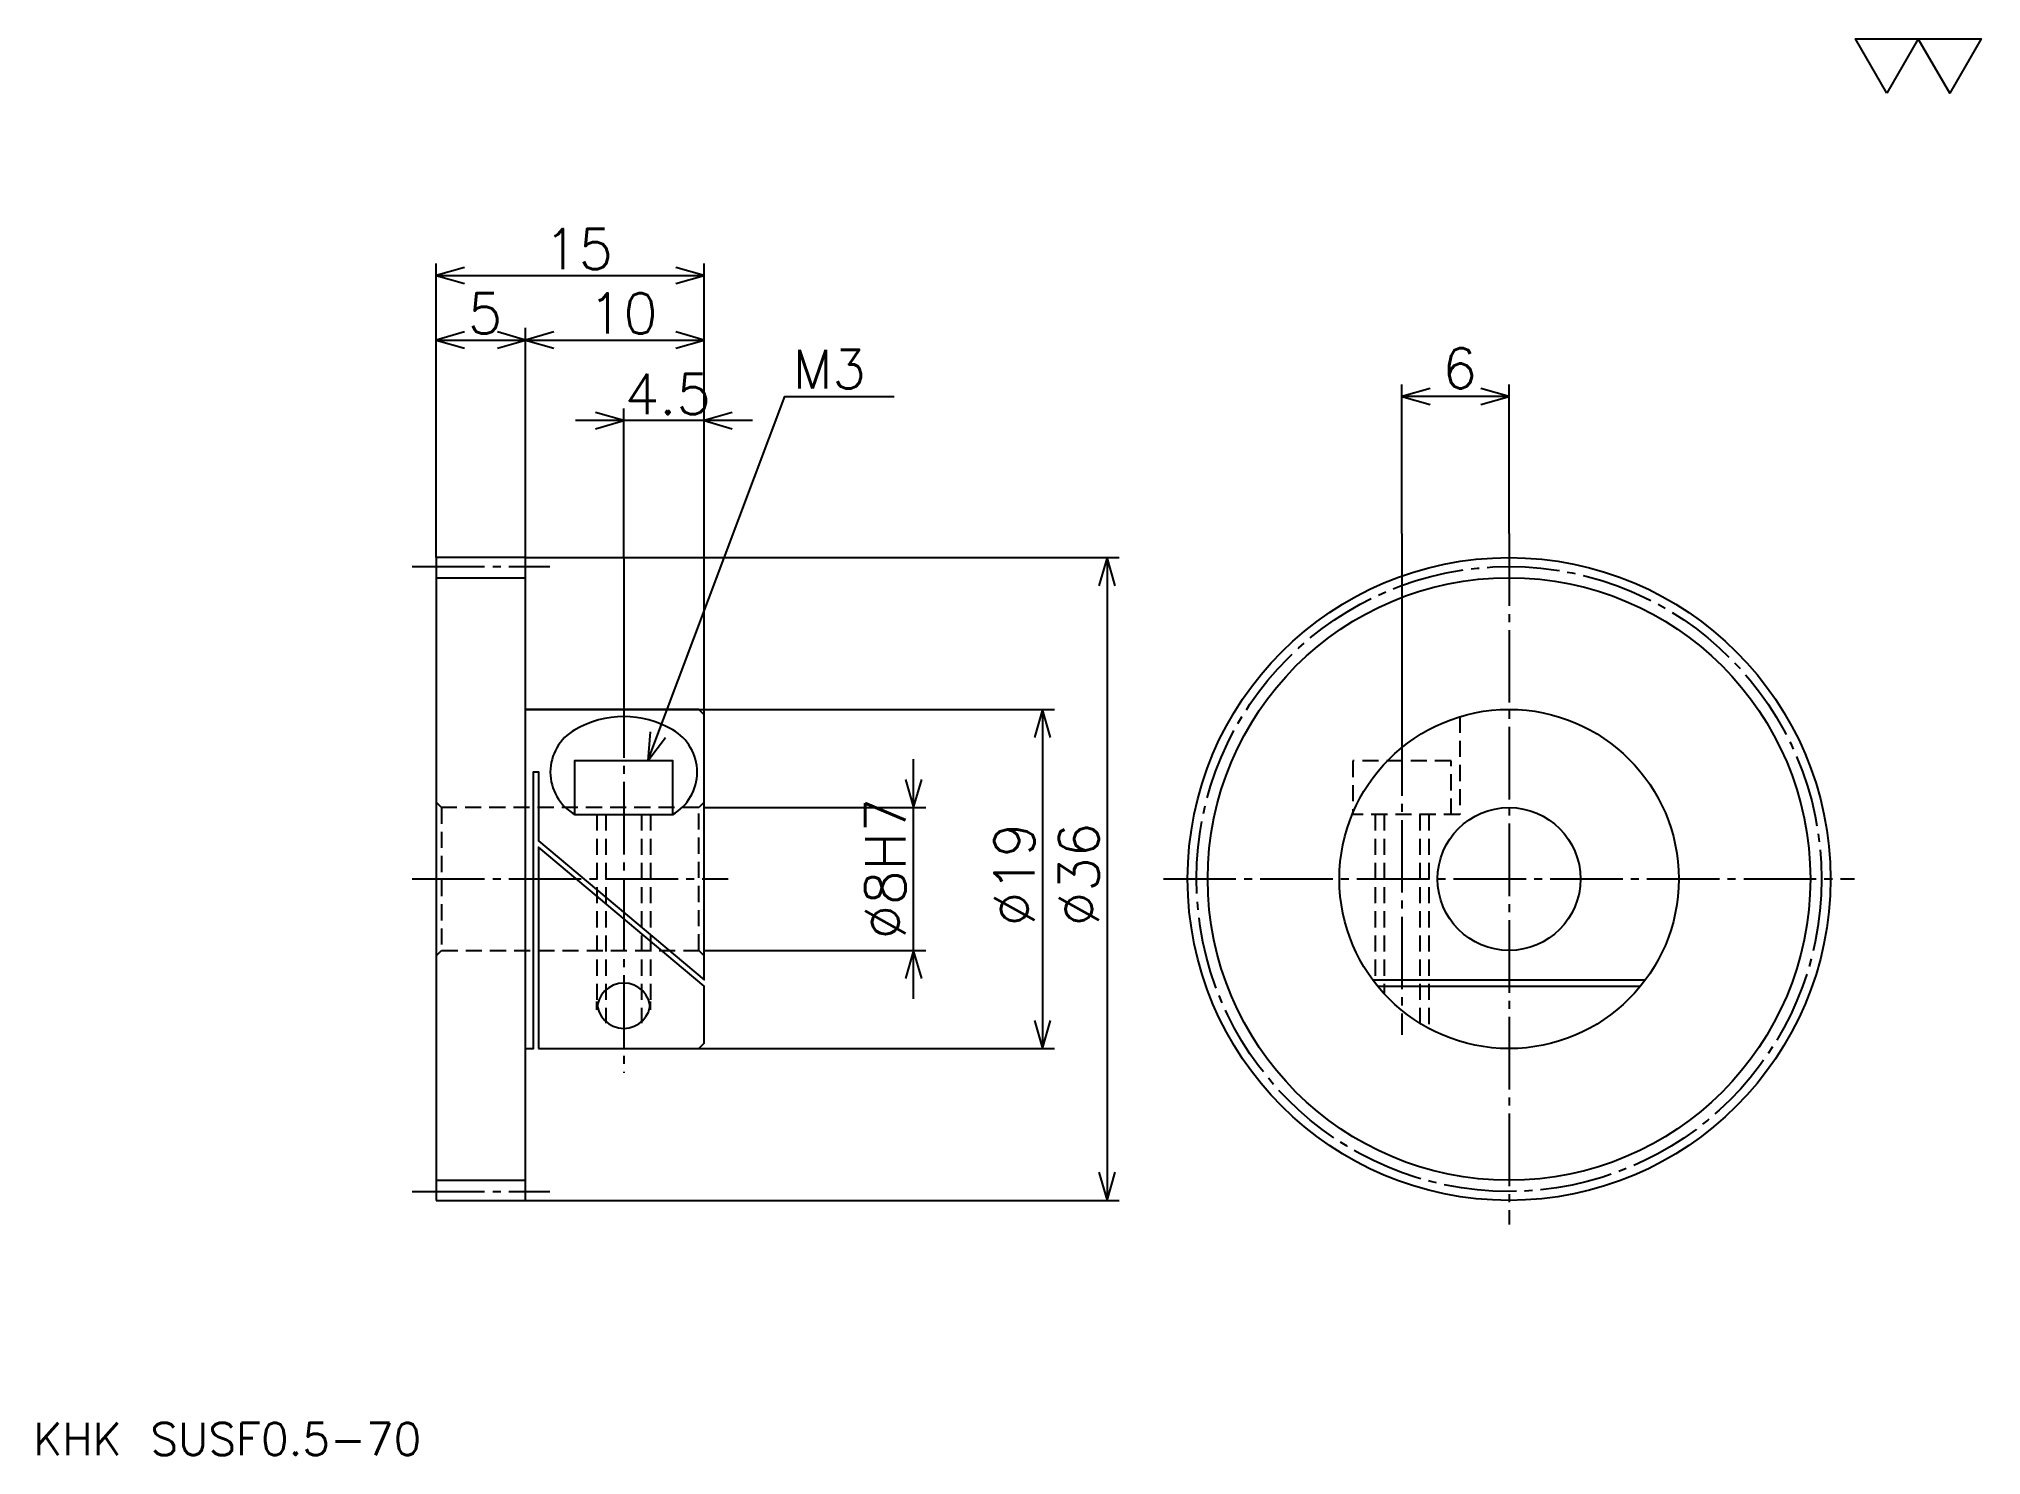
# Model space of a CAD drawing. Extents: x 5 to 114, y 5 to 84.
import ezdxf

# ---------------------------------------------------------------- set-up
doc = ezdxf.new("R2010")
doc.units = 0
doc.linetypes.add('DASHDOT', pattern=[5.415928, 4.061947, -0.451327, 0.451327, -0.451327])
doc.linetypes.add('HIDDEN', pattern=[1.353982, 0.902655, -0.451327])
doc.layers.get('0').update_dxf_attribs({"linetype": 'CONTINUOUS'})
doc.layers.add('DASHDOT', color=6, linetype='DASHDOT')
doc.layers.add('HIDDEN', color=2, linetype='HIDDEN')
doc.styles.add('KANJI', font='TXT', dxfattribs={"bigfont": 'BIGFONT'})

msp = doc.modelspace()

# ---------------------------------------------------------------- linework, layer by layer
at = {"color": 5}
for p, q in [((27.079643, 55.234512), (27.079643, 71.707962)), ((27.079643, 71.030975), (42.079643, 71.030975)), ((42.079643, 55.234512), (42.079643, 71.707962)), ((32.079643, 55.234512), (32.079643, 68.097343)), ((27.079643, 67.420349), (32.079643, 67.420349)), ((32.079643, 67.420349), (42.079643, 67.420349)), ((81.159286, 56.588493), (81.159286, 64.938049)), ((87.159286, 64.261063), (81.159286, 64.261063)), ((87.159286, 56.588493), (87.159286, 64.938049)), ((37.579643, 55.234512), (37.579643, 63.584068)), ((44.787605, 62.907078), (34.871677, 62.907078)), ((81.159286, 56.588493), (81.159286, 45.953957)), ((27.079643, 55.234512), (27.079643, 55.234512)), ((32.079643, 55.234512), (32.079643, 55.234512)), ((32.079643, 55.234512), (42.079643, 55.234512)), ((37.579643, 55.234512), (37.579643, 46.734512)), ((42.079643, 55.234512), (65.323006, 55.234512)), ((42.079643, 46.434513), (42.079643, 55.234512)), ((64.646011, 55.234512), (64.646011, 19.234512)), ((32.079643, 46.734512), (42.079643, 46.734512)), ((42.079643, 46.734512), (61.712383, 46.734512)), ((61.035393, 46.734512), (61.035393, 27.734512)), ((53.814156, 30.526548), (53.814156, 43.942478)), ((42.079643, 41.234512), (54.491146, 41.234512)), ((42.079643, 33.234512), (54.491146, 33.234512)), ((41.779644, 27.734512), (42.079643, 27.734512)), ((42.079643, 27.734512), (61.712383, 27.734512)), ((32.079643, 19.234512), (42.079643, 19.234512)), ((42.079643, 19.234512), (65.323006, 19.234512))]:
    msp.add_line(p, q, dxfattribs=at)
at = {"color": 4}
for p, q in [((27.079643, 54.109512), (32.079643, 54.109512)), ((34.838009, 40.844513), (40.321278, 40.844513)), ((79.519455, 31.588013), (94.799118, 31.588013)), ((79.793831, 31.234512), (94.52475, 31.234512)), ((36.079643, 29.903561), (36.079643, 30.367912)), ((39.079643, 29.903561), (39.079643, 30.367912)), ((27.079643, 20.359512), (32.079643, 20.359512))]:
    msp.add_line(p, q, dxfattribs=at)
at = {"color": 7}
msp.add_lwpolyline([(108.318581, 81.238937), (106.558403, 84.289909), (113.599113, 84.289909), (111.838936, 81.238937), (110.078758, 84.289909), (108.318581, 81.238937)], dxfattribs=at)
at = {"color": 5}
for points in [[(28.659288, 71.4823), (27.079643, 71.030975), (28.659288, 70.579643)], [(40.499996, 70.579643), (42.079643, 71.030975), (40.499996, 71.4823)], [(28.659288, 67.871681), (27.079643, 67.420349), (28.659288, 66.969025)], [(30.499996, 66.969025), (32.079643, 67.420349), (30.499996, 67.871681)], [(33.65929, 67.871681), (32.079643, 67.420349), (33.65929, 66.969025)], [(40.499996, 66.969025), (42.079643, 67.420349), (40.499996, 67.871681)], [(38.933624, 43.844513), (46.592918, 64.261063), (52.730972, 64.261063)], [(82.738937, 64.712387), (81.159286, 64.261063), (82.738937, 63.809734)], [(85.579643, 63.809734), (87.159286, 64.261063), (85.579643, 64.712387)], [(35.999996, 62.45575), (37.579643, 62.907078), (35.999996, 63.358406)], [(43.659286, 63.358406), (42.079643, 62.907078), (43.659286, 62.45575)], [(65.097343, 53.654869), (64.646011, 55.234512), (64.194687, 53.654869)], [(61.486721, 45.154865), (61.035393, 46.734512), (60.584064, 45.154865)], [(39.065903, 45.482037), (38.933624, 43.844513), (39.911041, 45.164978)], [(53.362827, 42.814159), (53.814156, 41.234512), (54.265484, 42.814159)], [(54.265484, 31.654865), (53.814156, 33.234512), (53.362827, 31.654865)], [(60.584064, 29.314159), (61.035393, 27.734512), (61.486721, 29.314159)], [(64.194687, 20.814157), (64.646011, 19.234512), (65.097343, 20.814157)]]:
    msp.add_lwpolyline(points, dxfattribs=at)
at = {"color": 4}
for points in [[(27.079643, 19.234512), (27.079643, 19.234512), (32.079643, 19.234512), (32.079643, 19.234512), (32.079643, 55.234512), (32.079643, 55.234512), (27.079643, 55.234512), (27.079643, 55.234512), (27.079643, 19.234512)], [(32.079643, 27.734512), (32.530972, 27.734512), (32.530972, 43.234512), (32.801765, 43.234512), (32.801765, 39.373074), (42.079643, 31.588013), (42.079643, 46.434513), (41.779644, 46.734512), (32.079643, 46.734512)], [(34.829643, 40.844513), (40.329643, 40.844513), (40.329643, 43.844513), (34.829643, 43.844513), (34.829643, 40.844513)], [(32.801765, 27.734512), (41.779644, 27.734512), (42.079643, 28.034512), (42.079643, 31.234512), (32.801765, 39.019573), (32.801765, 27.734512)]]:
    msp.add_lwpolyline(points, dxfattribs=at)
for radius in [18, 16.875, 9.5, 4]:
    msp.add_circle((87.159286, 37.234512), radius, dxfattribs=at)
for centre, radius, start, end in [((37.579643, 40.844513), 5.483267, 60.00000126, 119.99999874), ((36.208828, 43.218838), 2.741633, 120.00000728, 239.99999102), ((38.950459, 43.218838), 2.741633, 300.00000898, 59.99999272), ((37.579643, 29.903561), 1.5, 0, 180), ((37.579643, 30.367912), 1.5, 180, 0)]:
    msp.add_arc(centre, radius, start, end, dxfattribs=at)
at = {"layer": 'DASHDOT', "color": 7}
for p, q in [((87.159286, 56.588493), (87.159286, 17.880529)), ((25.72566, 54.734512), (33.433624, 54.734512)), ((37.579643, 48.088493), (37.579643, 26.380531)), ((81.159286, 45.953957), (81.159286, 28.51507)), ((25.72566, 37.234512), (43.433624, 37.234512)), ((67.805305, 37.234512), (106.513275, 37.234512)), ((25.72566, 19.734512), (33.433624, 19.734512))]:
    msp.add_line(p, q, dxfattribs=at)
msp.add_circle((87.159286, 37.234512), 17.5, dxfattribs=at)
at = {"layer": 'HIDDEN', "color": 4}
for p, q in [((42.079643, 41.534512), (41.779644, 41.234512)), ((27.379642, 41.234512), (27.379642, 33.234512)), ((36.079643, 40.844513), (36.079643, 30.135736)), ((36.579643, 40.844513), (36.579643, 29.156765)), ((38.579643, 40.844513), (38.579643, 29.156765)), ((39.079643, 40.844513), (39.079643, 30.135736)), ((79.659286, 40.844513), (79.659286, 31.403561)), ((80.159286, 40.844513), (80.159286, 30.811895)), ((82.159286, 40.844513), (82.159286, 29.156765)), ((82.659286, 40.844513), (82.659286, 28.867912)), ((42.079643, 32.934513), (41.779644, 33.234512))]:
    msp.add_line(p, q, dxfattribs=at)
for points in [[(84.409286, 46.327778), (84.409286, 40.844513), (78.409286, 40.844513)], [(83.909286, 40.844513), (83.909286, 43.844513), (78.409286, 43.844513), (78.409286, 40.844513)], [(27.079643, 32.934513), (27.379642, 33.234512), (41.779644, 33.234512), (41.779644, 41.234512), (27.379642, 41.234512), (27.079643, 41.534512)]]:
    msp.add_lwpolyline(points, dxfattribs=at)

# ---------------------------------------------------------------- texts
at = {"color": 7, "style": 'KANJI'}
for s, height, p in [('15', 2.256637, (33.112831, 71.392029)), ('5', 2.256637, (28.846237, 67.781418)), ('10', 2.256637, (35.612831, 67.781418)), ('M3', 2.166372, (47.044243, 64.712387)), ('4.5', 2.256637, (37.629421, 63.268139)), ('KHK SUSF0.5-70', 1.80531, (4.513274, 4.964602))]:
    msp.add_text(s, height=height, dxfattribs=at).set_placement(p)
for s, rotation, p in [('6', 360, (83.425888, 64.712387)), ('%%c8H7', 90, (53.362827, 33.849556)), ('%%c19', 90, (60.584064, 34.582962)), ('%%c36', 90, (64.194687, 34.582962))]:
    msp.add_text(s, height=2.256637, rotation=rotation, dxfattribs=at).set_placement(p)

doc.saveas('drawing.dxf')
